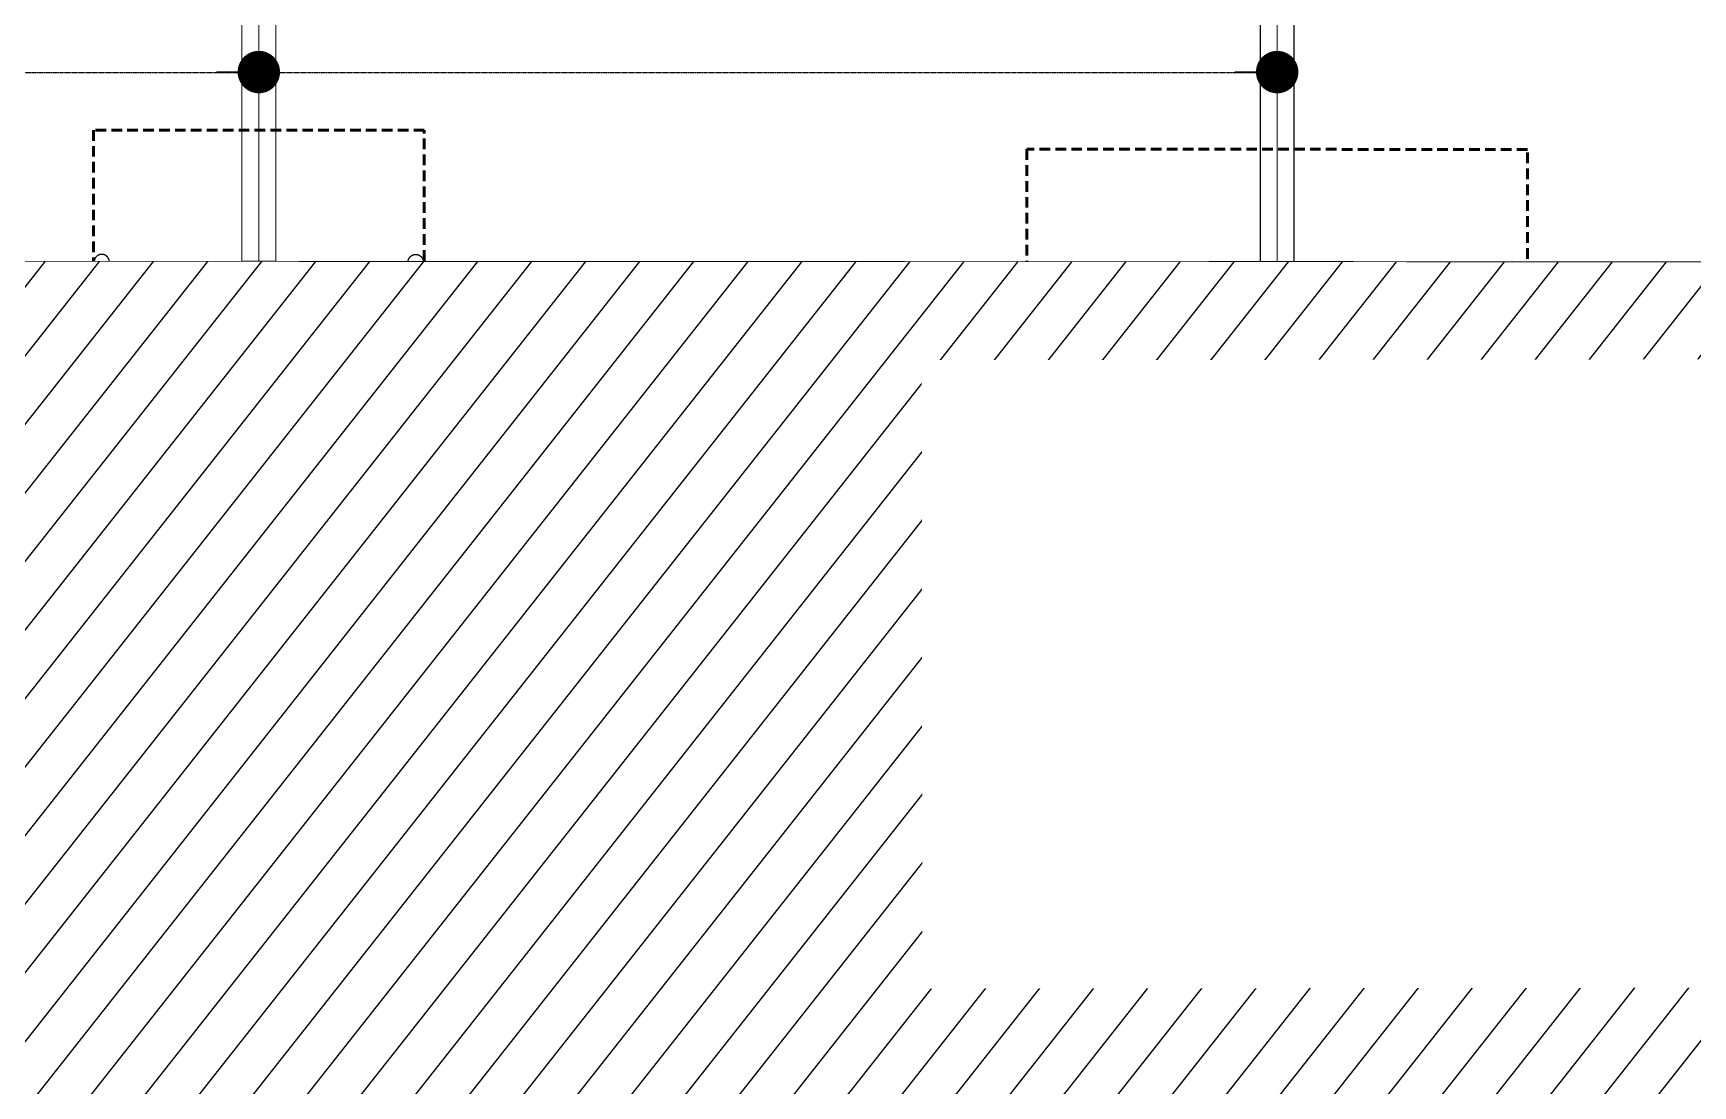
# Model space of a CAD drawing. Header units: centimetres. Extents: x -6122352 to 4157695, y -1694241 to 1947892.
# Drawn here: x 127880 to 137659, y -161124 to -154926 of the extents above; entities that cross this region are included whole.
import ezdxf
from ezdxf.xclip import XClip

# ---------------------------------------------------------------- set-up
doc = ezdxf.new("R2010")
doc.units = ezdxf.units.CM
doc.header["$MEASUREMENT"] = 0
doc.header["$XCLIPFRAME"] = 2
for name, pattern in [('DASHED2', [0.375, 0.25, -0.125]), ('XR-AR-END-SETTING OUT PLAN$0$23585-XR-AR-END-GROUND FLOOR$0$23261-XR-AR-SI-GF$0$HIDDEN', [0.375, 0.25, -0.125]), ('XR-AR-END-SETTING OUT PLAN$0$23585-XR-AR-END-GROUND FLOOR$0$945-4P-1-101-GROUND FLOOR PLAN$0$XR-MIDDLE-GROUND FLOOR PLAN$0$HIDDEN2', [0.1875, 0.125, -0.0625]), ('XR-AR-END-SETTING OUT PLAN$0$23585-XR-AR-END-GROUND FLOOR$0$XR-END-GROUND FLOOR PLAN$0$HIDDEN', [9.525, 6.35, -3.175]), ('XR-AR-END-SETTING OUT PLAN$0$23585-XR-AR-END-GROUND FLOOR$0$XR-END-GROUND FLOOR PLAN$0$HIDDEN2', [0.1875, 0.125, -0.0625]), ('XR-AR-MID-SETTING OUT FOR MASTER$0$23585-XR-AR-MID-GROUND FLOOR$0$23261-XR-AR-SI-GF$0$HIDDEN', [0.375, 0.25, -0.125]), ('XR-AR-MID-SETTING OUT FOR MASTER$0$23585-XR-AR-MID-GROUND FLOOR$0$945-4P-1-101-GROUND FLOOR PLAN$0$XR-MIDDLE-GROUND FLOOR PLAN$0$HIDDEN', [9.525, 6.35, -3.175]), ('XR-AR-MID-SETTING OUT FOR MASTER$0$23585-XR-AR-MID-GROUND FLOOR$0$945-4P-1-101-GROUND FLOOR PLAN$0$XR-MIDDLE-GROUND FLOOR PLAN$0$HIDDEN2', [0.1875, 0.125, -0.0625])]:
    doc.linetypes.add(name, pattern=pattern)
doc.layers.add('08-Compound Wall-4', color=7, linetype='Continuous', lineweight=25, true_color=0xff4405)
doc.layers.add('23585-XR-AR-DAMAC PLOT LIMITS$0$1-End units', color=7, linetype='Continuous', lineweight=5, true_color=0xf8991e)
for name, color, linetype, lineweight in [('23585-XR-AR-DAMAC PLOT LIMITS$0$1-Mid units', 41, 'Continuous', 5), ('@ Foundations', 4, 'DASHED2', 50), ('A-ANNO-TEXT', 3, 'Continuous', 25), ('XR-AR-END-SETTING OUT PLAN$0$23585-XR-AR-END-GROUND FLOOR$0$A-DOOR-FULL', 1, 'Continuous', 9), ('XR-AR-END-SETTING OUT PLAN$0$23585-XR-AR-END-GROUND FLOOR$0$A-FLOR-OVHD', 9, 'XR-AR-END-SETTING OUT PLAN$0$23585-XR-AR-END-GROUND FLOOR$0$23261-XR-AR-SI-GF$0$HIDDEN', 15), ('XR-AR-END-SETTING OUT PLAN$0$23585-XR-AR-END-GROUND FLOOR$0$A-GLAZ-SILL', 8, 'Continuous', 5), ('XR-AR-END-SETTING OUT PLAN$0$23585-XR-AR-END-GROUND FLOOR$0$A-GLAZ-WNDO', 232, 'Continuous', 9), ('XR-AR-END-SETTING OUT PLAN$0$23585-XR-AR-END-GROUND FLOOR$0$A-WALL', 7, 'Continuous', 30), ('XR-AR-END-SETTING OUT PLAN$0$23585-XR-AR-END-GROUND FLOOR$0$A-WALL-FNSH', 9, 'Continuous', 5), ('XR-AR-END-SETTING OUT PLAN$0$23585-XR-AR-END-GROUND FLOOR$0$S-COLS', 51, 'Continuous', 40), ('XR-AR-END-SETTING OUT PLAN$0$23585-XR-AR-END-GROUND FLOOR$0$S-COLS-PATT', 8, 'Continuous', 5), ('XR-AR-MID-SETTING OUT FOR MASTER$0$23585-XR-AR-MID-GROUND FLOOR$0$$A-GLAZ-WNDO', 232, 'Continuous', 9), ('XR-AR-MID-SETTING OUT FOR MASTER$0$23585-XR-AR-MID-GROUND FLOOR$0$$A-WALL', 1, 'Continuous', 5), ('XR-AR-MID-SETTING OUT FOR MASTER$0$23585-XR-AR-MID-GROUND FLOOR$0$A-DOOR', 31, 'Continuous', 5), ('XR-AR-MID-SETTING OUT FOR MASTER$0$23585-XR-AR-MID-GROUND FLOOR$0$A-DOOR-FULL', 1, 'Continuous', 9), ('XR-AR-MID-SETTING OUT FOR MASTER$0$23585-XR-AR-MID-GROUND FLOOR$0$A-FLOR-OVHD', 9, 'XR-AR-MID-SETTING OUT FOR MASTER$0$23585-XR-AR-MID-GROUND FLOOR$0$23261-XR-AR-SI-GF$0$HIDDEN', 15), ('XR-AR-MID-SETTING OUT FOR MASTER$0$23585-XR-AR-MID-GROUND FLOOR$0$A-FLOR-PATT', 8, 'Continuous', 5), ('XR-AR-MID-SETTING OUT FOR MASTER$0$23585-XR-AR-MID-GROUND FLOOR$0$A-GLAZ-SILL', 8, 'Continuous', 5), ('XR-AR-MID-SETTING OUT FOR MASTER$0$23585-XR-AR-MID-GROUND FLOOR$0$A-GLAZ-WNDO', 232, 'Continuous', 9), ('XR-AR-MID-SETTING OUT FOR MASTER$0$23585-XR-AR-MID-GROUND FLOOR$0$A-WALL', 7, 'Continuous', 30), ('XR-AR-MID-SETTING OUT FOR MASTER$0$23585-XR-AR-MID-GROUND FLOOR$0$A-WALL-FNSH', 9, 'Continuous', 5), ('XR-AR-MID-SETTING OUT FOR MASTER$0$23585-XR-AR-MID-GROUND FLOOR$0$S-COLS', 51, 'Continuous', 40)]:
    doc.layers.add(name, color=color, linetype=linetype, lineweight=lineweight)
for name, color, linetype in [('@MI-REF LAYER', 7, 'Continuous'), ('B_TH_4', 7, 'Continuous'), ('XR-AR-END-SETTING OUT PLAN$0$23585-XR-AR-END-GROUND FLOOR$0$A-Flor-Strs', 1, 'Continuous'), ('XR-AR-MID-SETTING OUT FOR MASTER$0$23585-XR-AR-MID-GROUND FLOOR$0$A-Flor-Strs', 1, 'Continuous'), ('XR-AR-MID-SETTING OUT FOR MASTER$0$23585-XR-AR-MID-GROUND FLOOR$0$GS-HATCH-FLOOR TILE', 251, 'Continuous')]:
    doc.layers.add(name, color=color, linetype=linetype)

# ---------------------------------------------------------------- blocks, each defined once
blk = doc.blocks.new('23585-XR-AR-DAMAC PLOT LIMITS')
at = {"layer": '23585-XR-AR-DAMAC PLOT LIMITS$0$1-End units', "color": 251, "true_color": 0x636466}
blk.add_lwpolyline([(496618.0851, 2768885.2507), (496611.9049, 2768878.5059), (496594.2097, 2768894.7195), (496600.3893, 2768901.4637)], close=True, dxfattribs=at)
at = {"layer": '23585-XR-AR-DAMAC PLOT LIMITS$0$1-Mid units', "color": 251, "true_color": 0x636466}
for points in [[(496607.8513, 2768874.0821), (496590.1563, 2768890.2957), (496594.2097, 2768894.7195), (496611.9049, 2768878.5059)], [(496603.7979, 2768869.6585), (496586.1029, 2768885.8721), (496590.1563, 2768890.2957), (496607.8513, 2768874.0821)]]:
    blk.add_lwpolyline(points, close=True, dxfattribs=at)
blk = doc.blocks.new('A$Cf093b529')
at = {"layer": 'A-ANNO-TEXT'}
blk.add_blockref('23585-XR-AR-DAMAC PLOT LIMITS', (-495391.9901, -2768603.4419), dxfattribs=at)
blk = doc.blocks.new('XR-AR-END-SETTING OUT PLAN$0$23585-XR-AR-END-GROUND FLOOR$0$XR-END-GROUND FLOOR PLAN$0$A$C69996ABC')
at = {"layer": 'XR-AR-END-SETTING OUT PLAN$0$23585-XR-AR-END-GROUND FLOOR$0$A-GLAZ-SILL'}
blk.add_line((0.25, 1), (0.25, 0.1), dxfattribs=at)
at = {"layer": 'XR-AR-END-SETTING OUT PLAN$0$23585-XR-AR-END-GROUND FLOOR$0$A-GLAZ-WNDO'}
for p, q in [((0, 1), (0, 0.95)), ((0.25, 1), (0, 1)), ((0.15, 0.95), (0.15, 1)), ((0.15, 1), (0.15, 0.1)), ((0, 0.95), (0.15, 0.95)), ((0, 0.95), (0, 0.15)), ((0.15, 0.15), (0, 0.15)), ((0, 0.1), (0, 0.15)), ((0.25, 0.1), (0, 0.1)), ((0.15, 0.1), (0.15, 0.15))]:
    blk.add_line(p, q, dxfattribs=at)
blk.add_lwpolyline([(0, 0.95), (0, 0.15), (0.05, 0.15), (0.05, 0.95)], close=True, dxfattribs=at)
blk.add_lwpolyline([(0.05, 0.1), (0, 0.1)], dxfattribs=at)
blk = doc.blocks.new('*U131')
for points in [[(91, 0), (41, 0), (41, 1021), (91, 1021)], [(0, 0), (38, 0), (38, -50), (50, -50), (50, -122), (0, -122)], [(1100, 0), (1062, 0), (1062, -50), (1050, -50), (1050, -122), (1100, -122)]]:
    blk.add_lwpolyline(points, close=True)
at = {"color": 8, "linetype": 'XR-AR-END-SETTING OUT PLAN$0$23585-XR-AR-END-GROUND FLOOR$0$XR-END-GROUND FLOOR PLAN$0$HIDDEN2'}
blk.add_arc((41, 0), 1021, 0, 90, dxfattribs=at)
at = {"layer": 'XR-AR-END-SETTING OUT PLAN$0$23585-XR-AR-END-GROUND FLOOR$0$A-GLAZ-SILL', "linetype": 'XR-AR-END-SETTING OUT PLAN$0$23585-XR-AR-END-GROUND FLOOR$0$945-4P-1-101-GROUND FLOOR PLAN$0$XR-MIDDLE-GROUND FLOOR PLAN$0$HIDDEN2', "ltscale": 3}
blk.add_lwpolyline([(0, 0), (1100, 0), (1100, -122), (0, -122)], close=True, dxfattribs=at)
blk = doc.blocks.new('XR-AR-END-SETTING OUT PLAN$0$23585-XR-AR-END-GROUND FLOOR$0$A$C75a8815d')
at = {"layer": 'XR-AR-END-SETTING OUT PLAN$0$23585-XR-AR-END-GROUND FLOOR$0$S-COLS', "color": 252, "lineweight": 30}
for points in [[(6049.9, 3656.8), (6049.9, 2256.8), (6249.9, 2256.8), (6249.9, 3656.8)], [(6050, 1200), (6050, 0), (6250, 0), (6250, 1200)]]:
    blk.add_lwpolyline(points, close=True, dxfattribs=at)
blk = doc.blocks.new('XR-AR-END-SETTING OUT PLAN')
at = {"layer": '08-Compound Wall-4', "ltscale": 100}
blk.add_lwpolyline([(9050.1, 5500), (9050.1, 1500), (9250.1, 1500), (9250.1, 5500)], dxfattribs=at)
at = {"layer": 'XR-AR-END-SETTING OUT PLAN$0$23585-XR-AR-END-GROUND FLOOR$0$A-FLOR-OVHD', "color": 8, "ltscale": 5}
blk.add_lwpolyline([(8549.8, 7912.7), (9050, 7912.7), (9050, 7412.7), (8549.8, 7412.7)], close=True, dxfattribs=at)
for points in [[(8549.8, 7912.7), (9050, 7412.7)], [(9050, 7912.7), (8549.8, 7412.7)], [(8850.1, 5750), (9050.1, 6550)], [(8850.1, 6550), (9050.1, 5750)]]:
    blk.add_lwpolyline(points, dxfattribs=at)
at = {"layer": 'XR-AR-END-SETTING OUT PLAN$0$23585-XR-AR-END-GROUND FLOOR$0$A-Flor-Strs', "color": 8, "linetype": 'XR-AR-END-SETTING OUT PLAN$0$23585-XR-AR-END-GROUND FLOOR$0$XR-END-GROUND FLOOR PLAN$0$HIDDEN', "ltscale": 0.1}
for p, q in [((8050.1, 9010), (8050.1, 11545)), ((7950.1, 11508.5), (7950.1, 8110)), ((8000.1, 9060), (8000.1, 11526.8)), ((8000.1, 10230), (7950.1, 10230)), ((8050.1, 10230), (9030.1, 10230)), ((8000.1, 9950), (7950.1, 9950)), ((8050.1, 9950), (9030.1, 9950)), ((8050.1, 9840), (9030.1, 9840)), ((8000.1, 9670), (7950.1, 9670)), ((8050.1, 9670), (9030.1, 9670)), ((8000.1, 9390), (7950.1, 9390)), ((8050.1, 9390), (9030.1, 9390)), ((8000.1, 9110), (7950.1, 9110)), ((8050.1, 9110), (9030.1, 9110)), ((7950.1, 9060), (8000.1, 9060)), ((7950.1, 9010), (8050.1, 9010)), ((7950.1, 8210), (9050.1, 8210)), ((7950.1, 8160), (9050.1, 8160)), ((7950.1, 8110), (9050.1, 8110))]:
    blk.add_line(p, q, dxfattribs=at)
at = {"layer": 'XR-AR-END-SETTING OUT PLAN$0$23585-XR-AR-END-GROUND FLOOR$0$A-WALL', "color": 8}
for p, q in [((8100.1, 6650), (9250.1, 6650)), ((8100.1, 6650), (8100.1, 6550)), ((8750.1, 5750), (8750.1, 6650)), ((9250.1, 6650), (9250.1, 5500)), ((8100.1, 6550), (8750.1, 6550)), ((8700.1, 5750), (8750.1, 5750)), ((8700.1, 5500), (8700.1, 5750)), ((9250.1, 5500), (8700.1, 5500)), ((9050.1, 5500), (9050.1, 5500))]:
    blk.add_line(p, q, dxfattribs=at)
for points in [[(9250.1, 6650), (9050.1, 6650), (9050.1, 8750), (6850.1, 8750), (6850.1, 8700), (6750.1, 8700), (6750.1, 8750), (6650.1, 8750), (6650.1, 8850), (6950.1, 8850), (6950.1, 8900), (7050.1, 8900), (7050.1, 8850), (9050.1, 8850), (9050.1, 10350), (7050.1, 10350), (7050.1, 9800), (6950.1, 9800), (6950.1, 10550), (7050.1, 10550), (7050.1, 10450), (9050.1, 10450), (9049.9, 19523.4), (9250, 19523.4)], [(3250.1, 5500), (7760.1, 5500), (7760.1, 5750), (3250.1, 5750)]]:
    blk.add_lwpolyline(points, close=True, dxfattribs=at)
for points in [[(7050.1, 10450), (7050.1, 10350)], [(9050.1, 10450), (9050.1, 10350)], [(6750.1, 7650), (6750.1, 7800), (6850.1, 7800), (6850.1, 7750), (7450.1, 7750), (7450.1, 5750), (7350.1, 5750), (7350.1, 7650), (6750.1, 7650)], [(9050.1, 5750), (8850.1, 5750), (8850.1, 6550), (9050.1, 6550), (9050.1, 5750)]]:
    blk.add_lwpolyline(points, dxfattribs=at)
at = {"layer": 'XR-AR-END-SETTING OUT PLAN$0$23585-XR-AR-END-GROUND FLOOR$0$A-WALL-FNSH', "color": 8}
for p, q in [((9030.1, 8730), (6870.1, 8730)), ((6870.1, 8730), (6870.1, 8700)), ((9030.1, 6670), (9030.1, 8730)), ((6870.1, 8700), (6850.1, 8700)), ((8080.1, 6670), (9030.1, 6670)), ((8080.1, 6670), (8080.1, 6530)), ((8080.1, 6530), (8730.1, 6530)), ((8730.1, 5770), (8730.1, 6530)), ((8680.1, 5650), (8680.1, 5770)), ((8680.1, 5770), (8730.1, 5770))]:
    blk.add_line(p, q, dxfattribs=at)
for points in [[(6981.5, 9800), (7070.1, 9800), (7070.1, 10330), (9030.1, 10330), (9030.1, 8870), (7070.1, 8870), (7070.1, 8900), (7050.1, 8900)], [(6850.1, 7800), (6870.1, 7800), (6870.1, 7770), (7470.1, 7770), (7470.1, 5770), (7780.1, 5770), (7780.1, 5650)]]:
    blk.add_lwpolyline(points, dxfattribs=at)
at = {"color": 8, "xscale": 1000.000000000054, "yscale": 1000.000000000054, "zscale": 1000.000000000054, "rotation": 90}
blk.add_blockref('XR-AR-END-SETTING OUT PLAN$0$23585-XR-AR-END-GROUND FLOOR$0$XR-END-GROUND FLOOR PLAN$0$A$C69996ABC', (8780.1, 5500), dxfattribs=at)
at = {"layer": 'XR-AR-END-SETTING OUT PLAN$0$23585-XR-AR-END-GROUND FLOOR$0$A-DOOR-FULL', "color": 8, "rotation": 270}
for p, xscale, yscale, zscale in [((7050.1, 8900), -0.8181818181818169, 0.8181818181818169, 0.8181818181818167), ((6850.1, 8700), 0.8181818181818152, 0.8181818181818152, 0.8181818181818152)]:
    blk.add_blockref('*U131', p, dxfattribs=dict(at, xscale=xscale, yscale=yscale, zscale=zscale))
at = {"layer": 'XR-AR-END-SETTING OUT PLAN$0$23585-XR-AR-END-GROUND FLOOR$0$S-COLS-PATT', "color": 8}
blk.add_blockref('XR-AR-END-SETTING OUT PLAN$0$23585-XR-AR-END-GROUND FLOOR$0$A$C75a8815d', (3000.1, 5500), dxfattribs=at)
blk = doc.blocks.new('END UNIT')
at = {"xscale": 0.001, "yscale": 0.001, "zscale": 0.001}
blk.add_blockref('XR-AR-END-SETTING OUT PLAN', (-9.1502, 0), dxfattribs=at)
blk = doc.blocks.new('XR-AR-MID-SETTING OUT FOR MASTER$0$23585-XR-AR-MID-GROUND FLOOR$0$945-4P-1-101-GROUND FLOOR PLAN$0$XR-MIDDLE-CAR PARK HATCH')
at = {"layer": 'XR-AR-MID-SETTING OUT FOR MASTER$0$23585-XR-AR-MID-GROUND FLOOR$0$A-FLOR-PATT'}
blk.add_lwpolyline([(9250, 100), (9250, 5500), (15050, 5502.7), (15050, 100.5)], close=True, dxfattribs=at)
blk = doc.blocks.new('*U130')
for points in [[(91, 0), (41, 0), (41, 1021), (91, 1021)], [(0, 0), (38, 0), (38, -50), (50, -50), (50, -122), (0, -122)], [(1100, 0), (1062, 0), (1062, -50), (1050, -50), (1050, -122), (1100, -122)]]:
    blk.add_lwpolyline(points, close=True)
at = {"color": 8, "linetype": 'XR-AR-MID-SETTING OUT FOR MASTER$0$23585-XR-AR-MID-GROUND FLOOR$0$945-4P-1-101-GROUND FLOOR PLAN$0$XR-MIDDLE-GROUND FLOOR PLAN$0$HIDDEN2'}
blk.add_arc((41, 0), 1021, 0, 90, dxfattribs=at)
at = {"layer": 'XR-AR-MID-SETTING OUT FOR MASTER$0$23585-XR-AR-MID-GROUND FLOOR$0$A-GLAZ-SILL', "linetype": 'XR-AR-MID-SETTING OUT FOR MASTER$0$23585-XR-AR-MID-GROUND FLOOR$0$945-4P-1-101-GROUND FLOOR PLAN$0$XR-MIDDLE-GROUND FLOOR PLAN$0$HIDDEN2', "ltscale": 3}
blk.add_lwpolyline([(0, 0), (1100, 0), (1100, -122), (0, -122)], close=True, dxfattribs=at)
blk = doc.blocks.new('*U27')
for points in [[(91, 0), (41, 0), (41, 1021), (91, 1021)], [(0, 0), (38, 0), (38, -50), (50, -50), (50, -250), (0, -250)], [(1100, 0), (1062, 0), (1062, -50), (1050, -50), (1050, -250), (1100, -250)]]:
    blk.add_lwpolyline(points, close=True)
at = {"color": 8, "linetype": 'XR-AR-MID-SETTING OUT FOR MASTER$0$23585-XR-AR-MID-GROUND FLOOR$0$945-4P-1-101-GROUND FLOOR PLAN$0$XR-MIDDLE-GROUND FLOOR PLAN$0$HIDDEN2'}
blk.add_arc((41, 0), 1021, 0, 90, dxfattribs=at)
at = {"layer": 'XR-AR-MID-SETTING OUT FOR MASTER$0$23585-XR-AR-MID-GROUND FLOOR$0$A-GLAZ-SILL', "linetype": 'XR-AR-MID-SETTING OUT FOR MASTER$0$23585-XR-AR-MID-GROUND FLOOR$0$945-4P-1-101-GROUND FLOOR PLAN$0$XR-MIDDLE-GROUND FLOOR PLAN$0$HIDDEN2', "ltscale": 3}
blk.add_lwpolyline([(0, 0), (1100, 0), (1100, -250), (0, -250)], close=True, dxfattribs=at)
blk = doc.blocks.new('XR-AR-MID-SETTING OUT FOR MASTER$0$23585-XR-AR-MID-GROUND FLOOR$0$945-4P-1-101-GROUND FLOOR PLAN$0$XR-MIDDLE-GROUND FLOOR PLAN$0$A$C70344426')
at = {"layer": 'XR-AR-MID-SETTING OUT FOR MASTER$0$23585-XR-AR-MID-GROUND FLOOR$0$A-GLAZ-SILL'}
blk.add_line((0.25, 2.65), (0.25, 0), dxfattribs=at)
at = {"layer": 'XR-AR-MID-SETTING OUT FOR MASTER$0$23585-XR-AR-MID-GROUND FLOOR$0$A-GLAZ-WNDO'}
for p, q in [((0, 2.65), (0, 2.6)), ((0, 2.65), (0.25, 2.65)), ((0.15, 2.6), (0.15, 2.65)), ((0, 2.6), (0.15, 2.6)), ((0.15, 2.6), (0.15, 0)), ((0, 1.8), (0, 1.75)), ((0.15, 1.8), (0, 1.8)), ((0.15, 1.75), (0.15, 1.8)), ((0, 1.75), (0.15, 1.75)), ((0, 0.9), (0, 0.85)), ((0.15, 0.9), (0, 0.9)), ((0.15, 0.85), (0.15, 0.9)), ((0, 0.85), (0.15, 0.85)), ((0, 0.85), (0, 0.05)), ((0.15, 0.05), (0, 0.05)), ((0, 0), (0, 0.05)), ((0.15, 0), (0.15, 0.05)), ((0.25, 0), (0, 0))]:
    blk.add_line(p, q, dxfattribs=at)
blk.add_lwpolyline([(0.05, 1.8), (0.05, 2.6), (0, 2.6), (0, 0.9), (0.05, 0.9), (0.05, 1.75)], dxfattribs=at)
blk.add_lwpolyline([(0, 0.85), (0, 0.05), (0.05, 0.05), (0.05, 0.85)], close=True, dxfattribs=at)
blk = doc.blocks.new('*U28')
for points in [[(0, 70), (38, 70), (38, 120), (50, 120), (50, 180), (0, 180)], [(1100, 70), (1062, 70), (1062, 120), (1050, 120), (1050, 180), (1100, 180)], [(91, 70), (41, 70), (41, -951), (91, -951)]]:
    blk.add_lwpolyline(points, close=True)
at = {"color": 8, "linetype": 'XR-AR-MID-SETTING OUT FOR MASTER$0$23585-XR-AR-MID-GROUND FLOOR$0$945-4P-1-101-GROUND FLOOR PLAN$0$XR-MIDDLE-GROUND FLOOR PLAN$0$HIDDEN2'}
blk.add_arc((41, 70), 1021, 270, 0, dxfattribs=at)
at = {"layer": 'XR-AR-MID-SETTING OUT FOR MASTER$0$23585-XR-AR-MID-GROUND FLOOR$0$A-GLAZ-SILL', "linetype": 'XR-AR-MID-SETTING OUT FOR MASTER$0$23585-XR-AR-MID-GROUND FLOOR$0$945-4P-1-101-GROUND FLOOR PLAN$0$XR-MIDDLE-GROUND FLOOR PLAN$0$HIDDEN2', "ltscale": 3}
blk.add_lwpolyline([(0, 70), (1100, 70), (1100, 180), (0, 180)], close=True, dxfattribs=at)
blk = doc.blocks.new('XR-AR-MID-SETTING OUT FOR MASTER$0$23585-XR-AR-MID-GROUND FLOOR$0$945-4P-1-101-GROUND FLOOR PLAN$0$XR-MIDDLE-GROUND FLOOR PLAN$0$A$C2DB306E2')
at = {"layer": 'XR-AR-MID-SETTING OUT FOR MASTER$0$23585-XR-AR-MID-GROUND FLOOR$0$A-DOOR-FULL'}
for p, q in [((0.15, 1.25), (0.05, 1.25)), ((0.05, 1.25), (0.05, 1.2)), ((0.05, 1.2), (0.15, 1.2)), ((0.15, 1.2), (0.15, 1.25)), ((0, 0.8), (0, 0)), ((0, 0.8), (0.04, 0.8)), ((0.04, 0.8), (0.04, 0)), ((0.05, 0.35), (0.05, 0.4)), ((0.05, 0.4), (0.15, 0.4)), ((0.15, 0.4), (0.15, 0.35)), ((0.15, 0.35), (0.05, 0.35)), ((0, 0), (0.04, 0))]:
    blk.add_line(p, q, dxfattribs=at)
at = {"layer": 'XR-AR-MID-SETTING OUT FOR MASTER$0$23585-XR-AR-MID-GROUND FLOOR$0$A-GLAZ-SILL', "linetype": 'XR-AR-MID-SETTING OUT FOR MASTER$0$23585-XR-AR-MID-GROUND FLOOR$0$945-4P-1-101-GROUND FLOOR PLAN$0$XR-MIDDLE-GROUND FLOOR PLAN$0$HIDDEN2', "ltscale": 3}
for p, q in [((0.05, 1.2), (0.05, 0.4)), ((0.15, 1.2), (0.15, 0.4))]:
    blk.add_line(p, q, dxfattribs=at)
blk = doc.blocks.new('XR-AR-MID-SETTING OUT FOR MASTER$0$23585-XR-AR-MID-GROUND FLOOR$0$945-4P-1-101-GROUND FLOOR PLAN$0$XR-MIDDLE-GROUND FLOOR PLAN$0$WRFWF')
at = {"layer": 'XR-AR-MID-SETTING OUT FOR MASTER$0$23585-XR-AR-MID-GROUND FLOOR$0$A-FLOR-OVHD', "linetype": 'XR-AR-MID-SETTING OUT FOR MASTER$0$23585-XR-AR-MID-GROUND FLOOR$0$945-4P-1-101-GROUND FLOOR PLAN$0$XR-MIDDLE-GROUND FLOOR PLAN$0$HIDDEN', "ltscale": 0.1}
for p, q in [((9250, 14090), (9250, 9909.4)), ((10350, 14089.4), (9250, 14089.4)), ((10350, 13809.4), (9250, 13809.4)), ((10350, 13529.4), (9250, 13529.4)), ((10350, 13249.4), (9250, 13249.4)), ((10350, 12969.4), (9250, 12969.4)), ((10350, 12689.4), (9250, 12689.4)), ((10350, 12409.4), (9250, 12409.4)), ((10350, 12129.4), (9250, 12129.4)), ((10350, 11849.4), (9250, 11849.4)), ((10350, 11569.4), (9250, 11569.4)), ((10350, 11289.4), (9250, 11289.4)), ((10350, 11009.4), (9250, 11009.4)), ((10350, 11009.4), (10350, 9909.4)), ((10350, 9909.4), (9250, 9909.4))]:
    blk.add_line(p, q, dxfattribs=at)
blk.add_lwpolyline([(10350, 14370), (10350, 11009.4)], dxfattribs=at)
blk = doc.blocks.new('*U26')
at = {"color": 0, "linetype": 'ByBlock'}
blk.add_line((0, 300.4), (0, 0), dxfattribs=at)
at = {"color": 0, "linetype": 'ByBlock', "const_width": 15}
blk.add_lwpolyline([(194.9, 187.9), (0, 300.4), (-194.9, 187.9)], dxfattribs=at)
blk.add_circle((0, 0), 45)
blk = doc.blocks.new('XR-AR-MID-SETTING OUT FOR MASTER$0$23585-XR-AR-MID-GROUND FLOOR$0$A$C08698786')
at = {"layer": 'XR-AR-MID-SETTING OUT FOR MASTER$0$23585-XR-AR-MID-GROUND FLOOR$0$S-COLS', "color": 252, "lineweight": 30}
for points in [[(5900, 11147.3), (5900, 9747.3), (6100, 9747.3), (6100, 11147.3)], [(-100, 9156.8), (-100, 7756.8), (100, 7756.8), (100, 9156.8)], [(-100, 6700), (-100, 5500), (100, 5500), (100, 6700)], [(5900, 6500), (5900, 5500), (6100, 5500), (6100, 6500)]]:
    blk.add_lwpolyline(points, close=True, dxfattribs=at)
blk = doc.blocks.new('XR-AR-MID-SETTING OUT FOR MASTER')
at = {"layer": 'XR-AR-MID-SETTING OUT FOR MASTER$0$23585-XR-AR-MID-GROUND FLOOR$0$A-Flor-Strs', "color": 8}
for p, q in [((5900, 5802.7), (4250, 5802.7)), ((5900, 5502.7), (4250, 5502.7))]:
    blk.add_line(p, q, dxfattribs=at)
at = {"layer": 'XR-AR-MID-SETTING OUT FOR MASTER$0$23585-XR-AR-MID-GROUND FLOOR$0$A-WALL', "color": 8}
for points in [[(100, 19472.7), (-100, 19472.7), (-100, 5500), (100, 5500), (100, 8850.1), (1100, 8850.1), (1100, 8950.1), (100, 8950.1), (100, 10950), (2100, 10950), (2100, 9950.1), (2200, 9950.1), (2200.1, 11150), (2100.1, 11150), (2100, 11050), (100, 11050)], [(5900, 19472.7), (6100, 19472.7), (6100, 5500.2), (5900, 5500.2), (5900, 14852.7), (5500.1, 14852.7), (5500.1, 14952.7), (5900, 14952.7)], [(4250, 5500), (3050, 5500), (3050, 5750), (4000.2, 5750), (4000.2, 8850), (3300, 8850), (3300, 8950), (3400, 8950.2), (3400.1, 9927.6), (3650, 9927.6), (3650, 9100), (4250, 9100)], [(2100.1, 8950.1), (2099.9, 9050.2), (2200, 9050.2), (2200, 8950.1), (2300, 8950.2), (2300, 8850.1), (2000, 8850.1), (2000, 8950.1)], [(100, 5750), (400, 5750), (400, 5500), (100, 5500)]]:
    blk.add_lwpolyline(points, close=True, dxfattribs=at)
at = {"layer": 'XR-AR-MID-SETTING OUT FOR MASTER$0$23585-XR-AR-MID-GROUND FLOOR$0$A-WALL-FNSH', "color": 8}
for points in [[(2080, 10930), (120, 10930), (120, 8972.8), (1100, 8972.8), (1100, 8952.8)], [(2100, 9950), (2080, 9950), (2080, 10930)]]:
    blk.add_lwpolyline(points, dxfattribs=at)
at = {"layer": '08-Compound Wall-4', "ltscale": 100}
blk.add_blockref('XR-AR-MID-SETTING OUT FOR MASTER$0$23585-XR-AR-MID-GROUND FLOOR$0$945-4P-1-101-GROUND FLOOR PLAN$0$XR-MIDDLE-CAR PARK HATCH', (-9150, 0.2), dxfattribs=at)
at = {"layer": 'XR-AR-MID-SETTING OUT FOR MASTER$0$23585-XR-AR-MID-GROUND FLOOR$0$$A-GLAZ-WNDO', "color": 8, "xscale": -1000.000000000001, "yscale": 1000.000000000001, "zscale": 1000.000000000001, "rotation": 270}
blk.add_blockref('XR-AR-MID-SETTING OUT FOR MASTER$0$23585-XR-AR-MID-GROUND FLOOR$0$945-4P-1-101-GROUND FLOOR PLAN$0$XR-MIDDLE-GROUND FLOOR PLAN$0$A$C70344426', (400, 5500), dxfattribs=at)
at = {"layer": 'XR-AR-MID-SETTING OUT FOR MASTER$0$23585-XR-AR-MID-GROUND FLOOR$0$$A-WALL', "color": 8}
blk.add_blockref('XR-AR-MID-SETTING OUT FOR MASTER$0$23585-XR-AR-MID-GROUND FLOOR$0$945-4P-1-101-GROUND FLOOR PLAN$0$XR-MIDDLE-GROUND FLOOR PLAN$0$WRFWF', (-9150, -796.8), dxfattribs=at)
at = {"layer": 'XR-AR-MID-SETTING OUT FOR MASTER$0$23585-XR-AR-MID-GROUND FLOOR$0$A-DOOR', "color": 8, "xscale": -1000.000000000001, "yscale": 1000.000000000001, "zscale": 1000.000000000001, "rotation": 270}
blk.add_blockref('XR-AR-MID-SETTING OUT FOR MASTER$0$23585-XR-AR-MID-GROUND FLOOR$0$945-4P-1-101-GROUND FLOOR PLAN$0$XR-MIDDLE-GROUND FLOOR PLAN$0$A$C2DB306E2', (750, 8800.1), dxfattribs=at)
at = {"layer": 'XR-AR-MID-SETTING OUT FOR MASTER$0$23585-XR-AR-MID-GROUND FLOOR$0$A-DOOR-FULL', "color": 8, "rotation": 90}
blk.add_blockref('*U27', (3400, 9927.6), dxfattribs=at)
at = {"layer": 'XR-AR-MID-SETTING OUT FOR MASTER$0$23585-XR-AR-MID-GROUND FLOOR$0$A-DOOR-FULL', "color": 8, "xscale": 0.8181820445283869, "yscale": 0.8181820445283869, "zscale": 0.8181820445283869, "rotation": 90}
blk.add_blockref('*U130', (2100, 9050.1), dxfattribs=at)
at = {"layer": 'XR-AR-MID-SETTING OUT FOR MASTER$0$23585-XR-AR-MID-GROUND FLOOR$0$A-DOOR-FULL', "color": 8, "xscale": -0.909090909090913, "yscale": 0.909090909090913, "zscale": 0.909090909090913}
blk.add_blockref('*U28', (3300, 8786.4), dxfattribs=at)
at = {"layer": 'XR-AR-MID-SETTING OUT FOR MASTER$0$23585-XR-AR-MID-GROUND FLOOR$0$A-Flor-Strs', "color": 8}
blk.add_blockref('*U26', (5075, 5502.3), dxfattribs=at)
at = {"layer": 'XR-AR-MID-SETTING OUT FOR MASTER$0$23585-XR-AR-MID-GROUND FLOOR$0$GS-HATCH-FLOOR TILE', "color": 8}
blk.add_blockref('XR-AR-MID-SETTING OUT FOR MASTER$0$23585-XR-AR-MID-GROUND FLOOR$0$A$C08698786', (0, 0), dxfattribs=at)
blk = doc.blocks.new('MID UNIT')
at = {"xscale": 0.001, "yscale": 0.001, "zscale": 0.001}
blk.add_blockref('XR-AR-MID-SETTING OUT FOR MASTER', (0, 0), dxfattribs=at)
blk = doc.blocks.new('TH_4')
blk.add_blockref('END UNIT', (495802.3054, 2769130.5141))
blk.add_blockref('MID UNIT', (495802.3054, 2769130.5141))
at = {"xscale": -1}
blk.add_blockref('MID UNIT', (495814.3054, 2769130.5141), dxfattribs=at)
blk = doc.blocks.new('23585-XR-AR-MALDIVE-3$0$TH_4')
at = {"layer": 'B_TH_4', "xscale": 1.000039184446315, "yscale": 1.000039184446315, "zscale": 1.000039184446315}
blk.add_blockref('TH_4', (-19.4274, -108.5069), dxfattribs=at)
at = {"layer": '@ Foundations', "linetype": 'DASHED2', "ltscale": 0.25}
for points in [[(495807.1304, 2769139.687), (495809.4804, 2769139.687), (495809.4804, 2769142.637), (495807.1304, 2769142.637)], [(495803.7803, 2769140.4018), (495800.8303, 2769140.4018), (495800.8303, 2769135.3518), (495803.7803, 2769135.3518)], [(495807.3304, 2769135.2398), (495809.2804, 2769135.2398), (495809.2804, 2769137.7898), (495807.3304, 2769137.7898)]]:
    blk.add_lwpolyline(points, close=True, dxfattribs=at)
blk = doc.blocks.new('_Dot')
at = {"color": 0, "linetype": 'ByBlock', "lineweight": -2}
blk.add_line((-0.5, 0), (-1, 0), dxfattribs=at)
at = {"color": 0, "linetype": 'ByBlock', "const_width": 0.5}
blk.add_lwpolyline([(-0.25, 0, 1), (0.25, 0, 1)], format="xyb", close=True, dxfattribs=at)

msp = doc.modelspace()

# ---------------------------------------------------------------- block references
at = {"layer": '@MI-REF LAYER', "xscale": 1000, "yscale": 1000, "zscale": 1000, "rotation": 312.4882903633292}
msp.add_blockref('A$Cf093b529', (-891608.73293, 539022.72011), dxfattribs=at)

# ---------------------------------------------------------------- next in the draw order: block references
at = {"layer": '@MI-REF LAYER'}
ref = msp.add_blockref('23585-XR-AR-MALDIVE-3$0$TH_4', (496430283.61092, 2768891468.8053), dxfattribs=dict(at, xscale=1000, yscale=1000, zscale=1000, rotation=179.9898040385197))
XClip(ref).set_block_clipping_path([(495835.3956326358, 2769154.4543538112), (495826.293721729, 2769154.4143473404), (495820.2937174509, 2769154.414309849), (495814.2938501886, 2769154.4141248981), (495808.2939881049, 2769154.4142225217), (495802.2938479525, 2769154.4143324895), (495793.3574549216, 2769154.4546722355), (495793.3584157182, 2769130.5148845995), (495835.3955683028, 2769130.5152833732)])

# ---------------------------------------------------------------- next in the draw order: linework, layer by layer
at = {"layer": '@MI-REF LAYER', "linetype": 'DASHED2', "extrusion": (4.96474e-13, -6.92406e-09, 1), "elevation": 20.83495}
msp.add_lwpolyline([(135209.80842, -155159.74285), (125185.91221, -155157.96527), (124629.99574, -155895.40821)], dxfattribs=at)

# ---------------------------------------------------------------- next in the draw order: block references
at = {"layer": '@MI-REF LAYER', "extrusion": (-4.24758e-13, -6.92406e-09, 1), "xscale": -250, "yscale": 250, "zscale": 250.0000000000001, "rotation": 180.0413421956478}
for p in [(129209.8044, -155154.63017, 20.83495), (135210.20175, -155154.77467, 20.83495)]:
    msp.add_blockref('_Dot', p, dxfattribs=at)

# ---------------------------------------------------------------- next in the draw order: wipeouts: each hides what was drawn before it
at = {"color": 10}
msp.add_wipeout([(105060.11993, -156266.72496), (105057.81469, -170540.55621), (111306.18858, -170545.8622), (111306.19658, -170241.03851), (135107.63036, -170246.34128), (135107.57705, -170545.91982), (141357.68805, -170547.03205), (141359.76436, -156273.18459), (105060.12072, -156262.26418)], dxfattribs=at).dxf.layer = '@MI-REF LAYER'

# ---------------------------------------------------------------- next in the draw order: hatches: boundary and pattern name
at = {"layer": '@MI-REF LAYER', "transparency": 33554508}
h = msp.add_hatch(dxfattribs=at)
h.set_pattern_fill('ANSI31', color=256, scale=2000, angle=186.72236)
h.paths.add_polyline_path([(105060.12072, -156262.26427), (105056.03208, -170540.55592), (111306.19223, -170541.56533), (111306.44746, -170241.00836), (135107.37943, -170246.34122), (135107.2778, -170545.9036), (141357.68805, -170547.01591), (141359.83891, -156273.18461)])

# ---------------------------------------------------------------- next in the draw order: linework, layer by layer
at = {"layer": '@MI-REF LAYER', "const_width": 5}
msp.add_lwpolyline([(105060.12072, -156262.26427), (105056.03208, -170540.55592), (111306.19223, -170541.56533), (111306.44746, -170241.00836), (135107.37943, -170246.34122), (135107.2778, -170545.9036), (141357.68805, -170547.01591), (141359.83891, -156273.18461)], close=True, dxfattribs=at)

# ---------------------------------------------------------------- next in the draw order: wipeouts: each hides what was drawn before it
at = {"color": 10}
msp.add_wipeout([(140085.48907, -156844.26324), (133116.00552, -156851.21783), (133119.69762, -160551.21599), (140089.18116, -160544.2614), (140085.48907, -156844.26325)], dxfattribs=at).dxf.layer = '@MI-REF LAYER'

doc.saveas('drawing.dxf')
